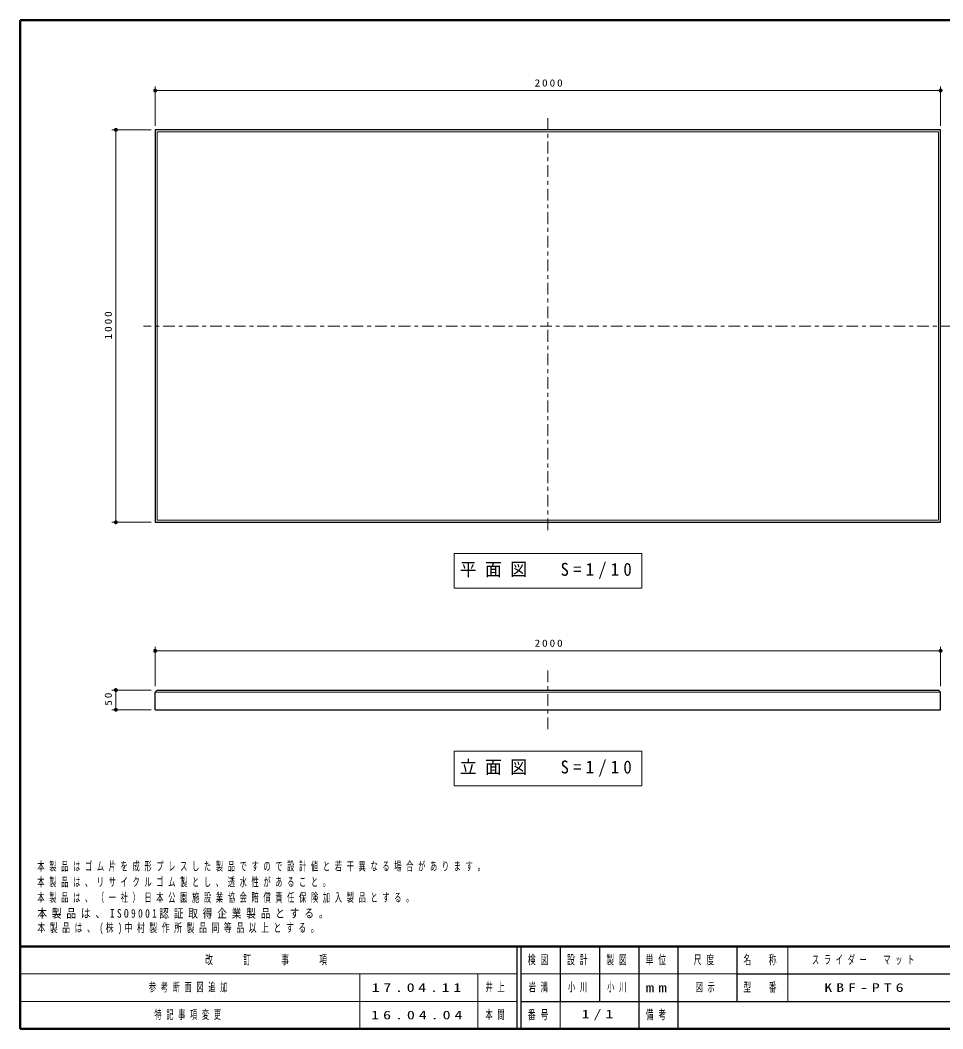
# Model space of a CAD drawing. Units: millimetres on the paper, with parts at other scales. Extents: x -365 to 0, y 0 to 257.
# Drawn here: x -365 to -130.1, y 0 to 257 of the extents above; entities that cross this region are included whole.
import ezdxf

# ---------------------------------------------------------------- set-up
doc = ezdxf.new("R2010")
doc.units = ezdxf.units.MM
doc.linetypes.add('USER2', pattern=[6, 3, -1, 1, -1])
doc.layers.add('LY_1', color=7, linetype='Continuous', lineweight=13)
doc.styles.add('ＭＳ ゴシック', font='')
doc.styles.get('ＭＳ ゴシック').set_extended_font_data('MS Gothic')

# ---------------------------------------------------------------- blocks, each defined once
blk = doc.blocks.new('filled_dot')
at = {"color": 0, "linetype": 'Continuous', "lineweight": -2, "const_width": 1.25}
blk.add_lwpolyline([(-0.625, 0, 1), (0.625, 0, 1)], format="xyb", close=True, dxfattribs=at)

msp = doc.modelspace()

# ---------------------------------------------------------------- linework, layer by layer
at = {"layer": 'LY_1', "lineweight": 50}
for p, q in [((0, 257), (-365, 257)), ((-365, 257), (-365, 0)), ((-365, 21), (0, 21)), ((-365, 0), (0, 0))]:
    msp.add_line(p, q, dxfattribs=at)
at = {"layer": 'LY_1'}
for p, q in [((-330.63, 230.063), (-330.63, 240.063)), ((-330.63, 239.063), (-130.63, 239.063)), ((-130.63, 230.063), (-130.63, 240.063)), ((-331.63, 229.063), (-341.63, 229.063)), ((-340.63, 129.063), (-340.63, 229.063)), ((-131.13, 228.563), (-330.13, 228.563)), ((-330.13, 228.563), (-330.13, 129.563)), ((-131.13, 129.563), (-131.13, 228.563)), ((-331.63, 129.063), (-341.63, 129.063)), ((-330.13, 129.563), (-131.13, 129.563)), ((-254.53, 121.076), (-254.53, 112.276)), ((-206.73, 121.076), (-254.53, 121.076)), ((-206.73, 112.276), (-206.73, 121.076)), ((-254.53, 112.276), (-206.73, 112.276)), ((-330.63, 87.31), (-330.63, 97.31)), ((-330.63, 96.31), (-130.63, 96.31)), ((-130.63, 87.31), (-130.63, 97.31)), ((-331.63, 86.31), (-341.63, 86.31)), ((-340.63, 81.31), (-340.63, 86.31)), ((-130.63, 85.81), (-330.63, 85.81)), ((-331.63, 81.31), (-341.63, 81.31)), ((-254.53, 70.71), (-254.53, 61.91)), ((-206.73, 70.71), (-254.53, 70.71)), ((-206.73, 61.91), (-206.73, 70.71)), ((-254.53, 61.91), (-206.73, 61.91)), ((-169.5, 21), (-169.5, 7)), ((-365, 14), (-238.5, 14)), ((-278.5, 14), (-278.5, 0)), ((-248.5, 14), (-248.5, 0)), ((-237.5, 14), (-182.5, 14)), ((-365, 7), (-238.5, 7)), ((-227.5, 7), (-227.5, 0))]:
    msp.add_line(p, q, dxfattribs=at)
at = {"layer": 'LY_1', "linetype": 'USER2'}
for p, q in [((-230.63, 232.063), (-230.63, 126.063)), ((-127.63, 179.063), (-333.63, 179.063)), ((-230.63, 91.31), (-230.63, 76.31))]:
    msp.add_line(p, q, dxfattribs=at)
at = {"layer": 'LY_1', "lineweight": 25}
for p, q in [((-130.63, 229.063), (-330.63, 229.063)), ((-330.63, 229.063), (-330.63, 129.063)), ((-130.63, 129.063), (-130.63, 229.063)), ((-330.63, 129.063), (-130.63, 129.063)), ((-330.63, 85.81), (-330.13, 86.31)), ((-330.63, 81.31), (-330.63, 85.81)), ((-330.13, 86.31), (-131.13, 86.31)), ((-130.63, 85.81), (-131.13, 86.31)), ((-130.63, 81.31), (-130.63, 85.81)), ((-330.63, 81.31), (-130.63, 81.31)), ((-238.5, 21), (-238.5, 0)), ((-237.5, 21), (-237.5, 0)), ((-227.5, 21), (-227.5, 7)), ((-217.5, 21), (-217.5, 7)), ((-207.5, 21), (-207.5, 0)), ((-197.5, 21), (-197.5, 7)), ((-182.5, 21), (-182.5, 7)), ((-182.5, 14), (-70, 14)), ((-237.5, 7), (0, 7)), ((-197.5, 7), (-197.5, 0))]:
    msp.add_line(p, q, dxfattribs=at)

# ---------------------------------------------------------------- block references
at = {"layer": 'LY_1', "xscale": 0.4, "yscale": 0.4}
for p in [(-330.63, 239.063), (-330.63, 96.31)]:
    msp.add_blockref('filled_dot', p, dxfattribs=at)
for p, rotation in [((-130.63, 239.063), 180), ((-340.63, 229.063), 270), ((-340.63, 129.063), 90), ((-130.63, 96.31), 180), ((-340.63, 86.31), 270), ((-340.63, 81.31), 90)]:
    msp.add_blockref('filled_dot', p, dxfattribs=dict(at, rotation=rotation))

# ---------------------------------------------------------------- texts
at = {"layer": 'LY_1', "style": 'ＭＳ ゴシック'}
for s, insert, char_height, attachment_point in [('\\T1.33;\\W1.15;2000', (-230.206, 240.063), 1.833, 8), ('\\T1.5;\\W0.95;平面図\u3000S=1/10', (-230.63, 116.676), 3.299, 5), ('\\T1.33;\\W1.15;2000', (-230.206, 97.31), 1.833, 8), ('\\T1.5;\\W0.95;立面図\u3000S=1/10', (-230.63, 66.31), 3.299, 5), ('\\T1.64;\\W0.6;本製品はゴム片を成形プレスした製品ですので設計値と若干異なる場合があります。', (-360.63, 40.062), 2.199, 7), ('\\T1.64;\\W0.6;本製品は、リサイクルゴム製とし、透水性があること。', (-360.63, 36.062), 2.199, 7), ('\\T1.64;\\W0.6;本製品は、（一社）日本公園施設業協会賠償責任保険加入製品とする。', (-360.63, 32.062), 2.199, 7), ('\\T1.5;\\W0.8;本製品は、ISO9001認証取得企業製品とする。', (-360.63, 28.062), 2.199, 7), ('\\T1.58;\\W0.65;本製品は、(株)中村製作所製品同等品以上とする。', (-360.63, 24.062), 2.199, 7), ('\\T1.64;\\W0.6;改\u3000\u3000訂\u3000\u3000事\u3000\u3000項', (-301.75, 17.5), 2.346, 5), ('\\T1.64;\\W0.6;検図', (-232.5, 17.5), 2.346, 5), ('\\T1.64;\\W0.6;設計', (-222.5, 17.5), 2.346, 5), ('\\T1.64;\\W0.6;製図', (-212.5, 17.5), 2.346, 5), ('\\T1.64;\\W0.6;単位', (-202.5, 17.5), 2.346, 5), ('\\T1.64;\\W0.6;尺度', (-190.25, 17.5), 2.346, 5), ('\\T1.64;\\W0.6;名\u3000称', (-176, 17.5), 2.346, 5), ('\\T1.64;\\W0.6;スライダー\u3000マット', (-149.75, 17.5), 2.199, 5), ('\\T1.64;\\W0.6;参考断面図追加', (-332.25, 10.5), 2.199, 4), ('\\T1.47;\\W1.35;17.04.11', (-275.5, 10.5), 2.199, 4), ('\\T1.64;\\W0.6;井上', (-246.5, 10.5), 2.199, 4), ('\\T1.64;\\W0.6;岩満', (-232.5, 10.5), 2.199, 5), ('\\T1.64;\\W0.6;小川', (-225.5, 10.5), 2.199, 4), ('\\T1.64;\\W0.6;小川', (-212.5, 10.5), 2.199, 5), ('\\T1.5;\\W1.35;mm', (-202.5, 10.5), 2.346, 5), ('\\T1.64;\\W0.6;図示', (-190, 10.5), 2.199, 5), ('\\T1.64;\\W0.6;型\u3000番', (-176, 10.5), 2.346, 5), ('\\T1.5;\\W1.35;KBF-PT6', (-160.25, 10.5), 2.199, 4), ('\\T1.64;\\W0.6;備考', (-202.5, 3.5), 2.346, 5), ('\\T1.64;\\W0.6;特記事項変更', (-321.75, 3.5), 2.199, 5), ('\\T1.5;\\W1.35;16.04.04', (-263.5, 3.5), 2.199, 5), ('\\T1.64;\\W0.6;本間', (-243.5, 3.5), 2.199, 5), ('\\T1.64;\\W0.6;番号', (-232.5, 3.5), 2.346, 5), ('\\T1.5;\\W1.35;1/1', (-217.5, 3.5), 2.199, 5)]:
    msp.add_mtext(s, dxfattribs=dict(at, insert=insert, char_height=char_height, attachment_point=attachment_point))
at = {"layer": 'LY_1', "char_height": 1.833, "attachment_point": 8, "rotation": 90, "style": 'ＭＳ ゴシック'}
for s, insert in [('\\T1.33;\\W1.15;1000', (-341.63, 179.484)), ('\\T1.34;\\W1.15;50', (-341.63, 84.238))]:
    msp.add_mtext(s, dxfattribs=dict(at, insert=insert))

doc.saveas('drawing.dxf')
